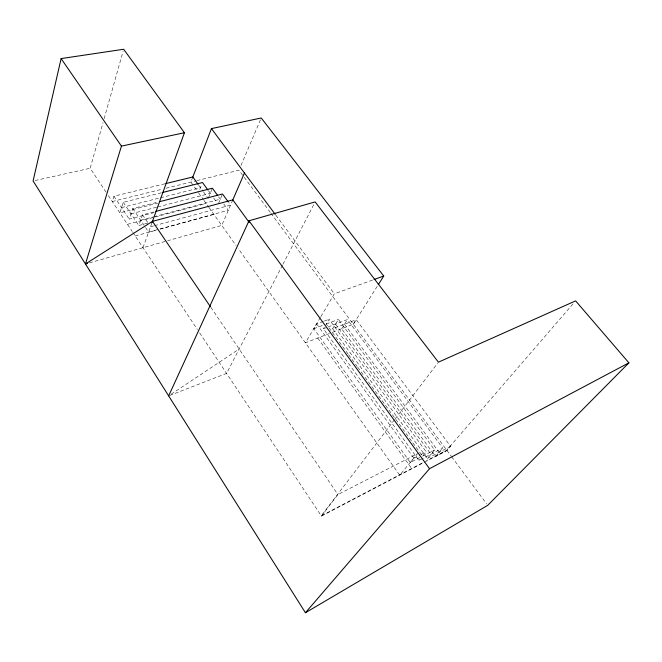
<?xml version="1.0" encoding="UTF-8"?>
<svg xmlns="http://www.w3.org/2000/svg" width="662" height="662" viewBox="0 0 662 662"><rect width="100%" height="100%" fill="white"/><g stroke="black" fill="none" stroke-linecap="round" stroke-linejoin="round"><path stroke-width="0.5" stroke-dasharray="3.31 2.48" d="M106.077 192.179L90.181 168.264L103.015 122.644M104.133 118.68L123.107 51.247M164.879 183.804L113.938 196.233L112.283 201.513L162.033 189.216M161.379 192.791L123.256 202.299L119.83 212.858L157.655 203.184M154.213 212.576L129.214 219.114L132.781 208.505L157.655 202.158M147.742 223.127L138.813 225.519L142.52 214.852L153.518 211.981M142.992 247.704L152.492 221.348M192.849 176.977L190.879 182.083L198.079 192.187M199.816 189.349L201.836 184.235M208.555 197.599L212.394 188.19M218.518 203.441L222.49 193.974M240.985 165.45L260.828 118.928M232.809 199.891L221.762 225.411L167.61 240.736M282.459 265.197L226.57 373.409L168.661 395.884M282.931 264.279L314.185 203.755M320.391 317.429L305.414 342.808L329.345 333.524M320.905 316.552L334.335 293.796L373.095 279.869M419.94 457.508L410.308 462.498L313.805 328.741L316.643 323.925L323.354 321.393M328.038 326.978L347.451 319.547L442.713 448.1L418.972 460.438L323.37 328.766L324.322 327.185M348.038 353.938L326.217 324.016L329.105 319.225L426.196 451.815L422.563 456.151L364.398 376.372M332.655 328.791L338.414 319.39L434.586 449.928L427.379 458.435L332.655 328.791L356.23 319.705L450.599 446.32L446.999 450.491L435.53 456.499L341.633 328.749M341.683 328.815L347.451 319.547M377.224 286.365L353.285 324.231L330.305 333.151M353.326 324.297L356.23 319.705M394.56 419.683L321.26 515.814L422.935 462.622M395.189 418.864L437.797 362.991M199.626 332.87L321.459 516.12L337.91 494.555L417.49 453.685L399.716 475.151L238.254 248.564M410.308 462.498L413.899 458.154L420.047 454.984M418.972 460.438L420.171 459.006M435.53 456.499L442.713 448.1M572.92 303.999L446.751 450.16L426.593 460.702M171.235 394.171L239.156 349.04M321.459 516.12L446.941 450.425M427.379 458.435L450.599 446.32M422.563 456.151L434.586 449.928M420.924 454.529L426.196 451.815M323.37 328.766L327.111 327.334M313.805 328.741L325.265 324.38M326.217 324.016L338.414 319.39M324.314 321.029L329.105 319.225M89.436 262.855L166.625 241.018M135.18 235.953L156.108 230.219M160.096 229.126L213.909 214.397M153.518 225.932L150.555 226.735L149.405 225.039M154.503 225.668L230.55 205.104L228.829 202.721M140.658 220.214L152.608 217.053M153.601 216.788L220.314 199.163M127.46 224.335L154.354 217.219M155.347 216.954L206.147 203.507M130.985 213.843L156.762 207.181M157.755 206.925L210.293 193.345M121.535 207.611L159.509 198.012M160.51 197.756L200.487 187.66M166.013 188.231L195.894 180.85M196.895 180.602L238.957 170.2L270.303 212.436M35.103 180.511L90.181 168.264M275.855 215.191L334.335 293.796M270.915 213.263L451.203 456.159M451.641 456.747L486.487 503.699M344.554 324.206L439.096 452.32M335.518 324.115L430.962 454.206M348.642 354.766L357.124 366.4M357.728 367.228L363.786 375.544M316.643 323.925L413.899 458.154M218.617 196.813L221.456 200.743M223.748 203.921L228.324 210.259L148.636 232.064L144.647 226.139M317.71 338.042L411.863 468.787M208.497 190.846L211.418 194.909M213.66 198.037L217.037 202.729M198.724 185.195L202.862 190.979M203.457 191.806L208.207 198.451M198.6 192.915L203.474 199.758M203.946 200.421L208.695 207.082M208.869 207.33L236.102 245.544M210.847 307.325L337.91 494.555M142.52 214.852L148.834 224.186M132.781 208.505L144.076 225.287M123.256 202.299L138.813 225.519M113.938 196.233L129.214 219.114M108.353 195.596L132.201 231.468M132.772 232.329L197.375 329.494"/><path stroke-width="0.99" d="M152.045 222.581L184.433 132.731L123.67 49.261L61.111 58.587L33.1 180.949L305.43 612.739L487.704 505.338L628.9 362.834L575.617 300.871L438.426 362.172L315.137 201.927L248.995 220.785L168.661 395.884M87.45 263.418L85.464 263.981L121.436 146.112L61.111 58.587M192.716 177.308L211.435 128.61L261.233 117.977L383.753 276.037L378.308 284.643M232.701 200.139L244.46 172.997M305.43 612.739L429.53 468.704L628.9 362.834M85.464 263.981L152.492 221.348L232.809 199.891L249.21 222.432M374.063 279.521L383.753 276.037M155.52 211.459L222.49 193.974L228.249 201.927M159.65 201.645L212.394 188.19L217.484 195.24M162.38 192.534L202.514 182.522L207.901 190.019M165.881 183.564L192.849 176.977L198.137 184.375M121.436 146.112L184.433 132.731M211.435 128.61L275.235 214.364M248.995 220.785L429.53 468.704M152.492 221.348L210.433 306.721"/></g></svg>
